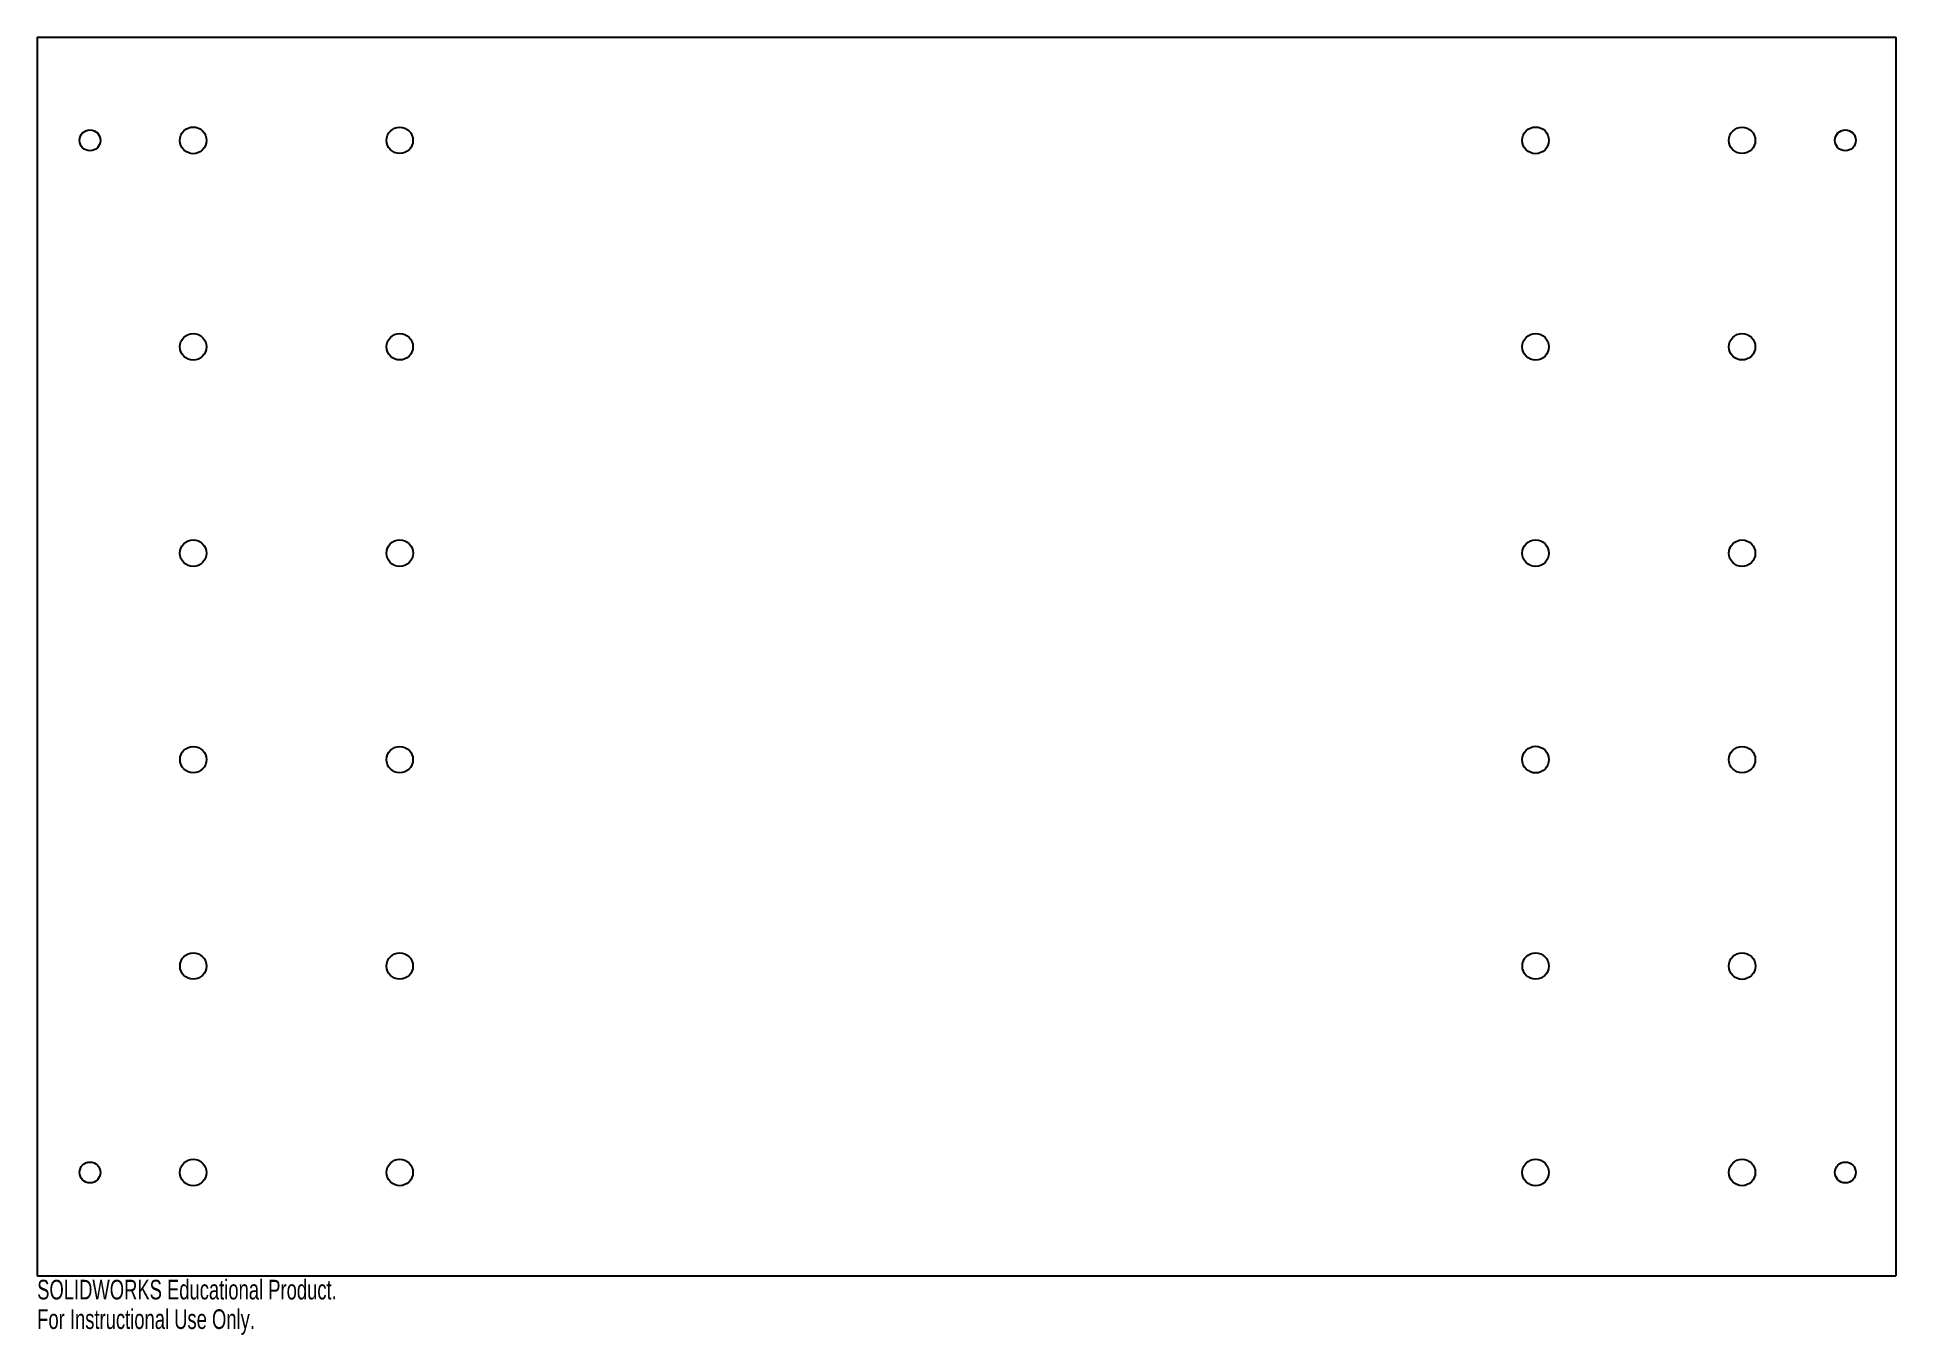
# Model space of a CAD drawing. Extents: x 0 to 18, y -12.6 to 0.
import ezdxf

# ---------------------------------------------------------------- set-up
doc = ezdxf.new("R2010")
doc.units = 0
doc.header["$MEASUREMENT"] = 0
doc.layers.add('_Annotations', color=1, linetype='Continuous', lineweight=25)
doc.styles.add('SLDTEXTSTYLE0', font='TXT', dxfattribs={"width": 0.7})

msp = doc.modelspace()

# ---------------------------------------------------------------- linework, layer by layer
at = {"color": 7, "linetype": 'Continuous'}
for p, q in [((-0.011, 0), (17.989, 0)), ((-0.011, 0), (-0.011, -12)), ((17.989, 0), (17.989, -12)), ((-0.011, -12), (17.989, -12))]:
    msp.add_line(p, q, dxfattribs=at)
for centre in [(0.5, -1), (17.5, -1), (0.5, -11), (17.5, -11)]:
    msp.add_circle(centre, 0.101, dxfattribs=at)
at = {"layer": '_Annotations', "color": 7}
for centre, radius in [((1.5, -1), 0.129), ((3.5, -1), 0.128), ((14.5, -1), 0.129), ((16.5, -1), 0.128), ((1.5, -3), 0.129), ((3.5, -3), 0.128), ((14.5, -3), 0.129), ((16.5, -3), 0.128), ((1.5, -5), 0.129), ((3.5, -5), 0.129), ((14.5, -5), 0.129), ((16.5, -5), 0.128), ((1.5, -7), 0.128), ((3.5, -7), 0.128), ((14.5, -7), 0.129), ((16.5, -7), 0.128), ((1.5, -9), 0.128), ((3.5, -9), 0.128), ((14.5, -9), 0.128), ((16.5, -9), 0.129), ((1.5, -11), 0.129), ((3.5, -11), 0.128), ((14.5, -11), 0.129), ((16.5, -11), 0.128)]:
    msp.add_circle(centre, radius, dxfattribs=at)

# ---------------------------------------------------------------- texts
at = {"color": 7, "linetype": 'Continuous', "char_height": 0.1903, "attachment_point": 1, "style": 'SLDTEXTSTYLE0'}
for s, insert in [('SOLIDWORKS Educational Product.', (-0.011, -12.04)), ('For Instructional Use Only.', (-0.011, -12.326))]:
    msp.add_mtext(s, dxfattribs=dict(at, insert=insert))

doc.saveas('drawing.dxf')
